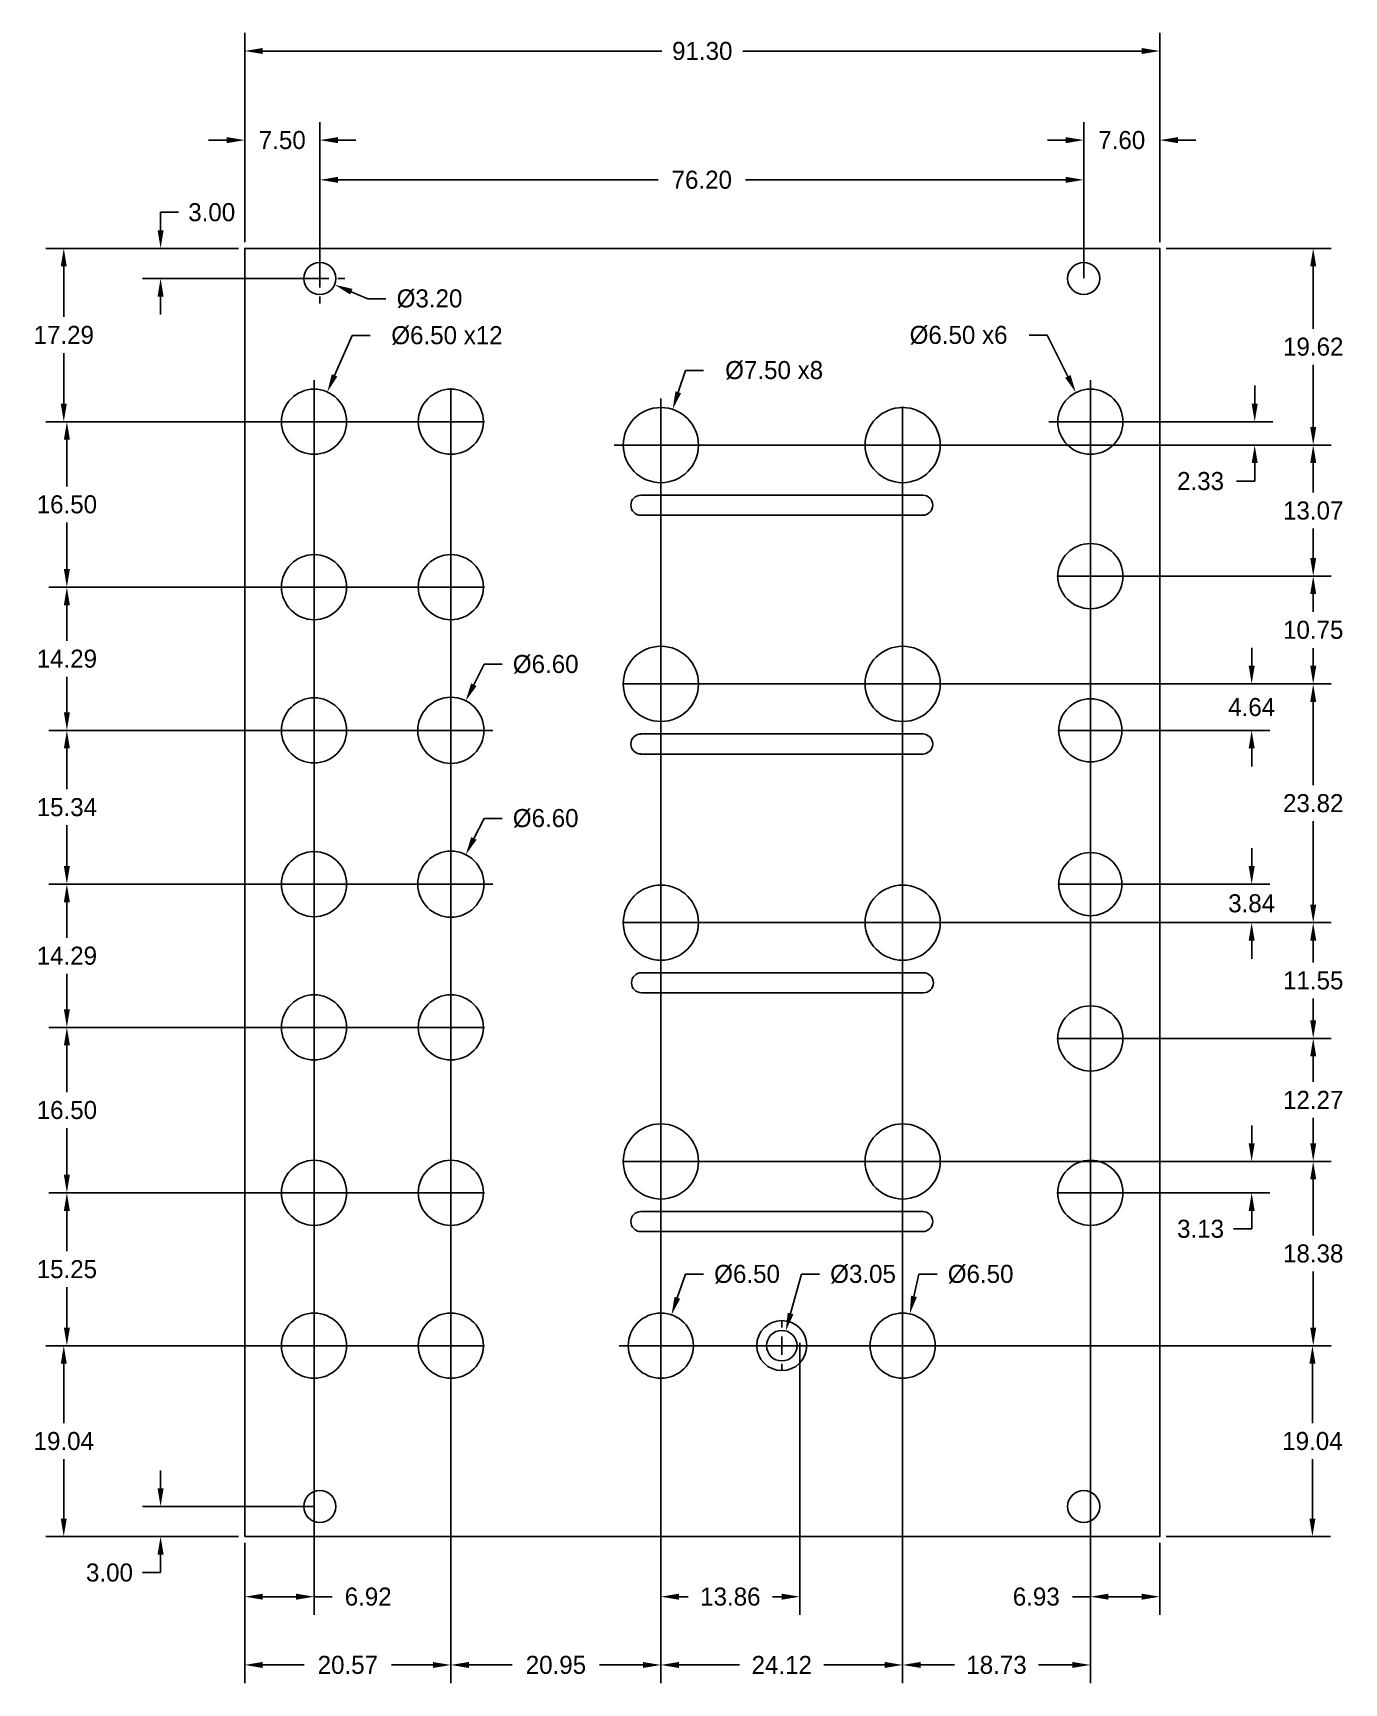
# Model space of a CAD drawing. Header units: millimetres. Extents: x -21 to 110, y -15 to 150.
import ezdxf

# ---------------------------------------------------------------- set-up
doc = ezdxf.new("R2010")
doc.units = ezdxf.units.MM
doc.header["$LTSCALE"] = 10
doc.header["$MEASUREMENT"] = 0
for name, color, linetype in [('Dimensions', 1, 'Continuous'), ('Panel', 7, 'Continuous'), ('Sunken', 2, 'Continuous')]:
    doc.layers.add(name, color=color, linetype=linetype)
doc.dimstyles.get("Standard").update_dxf_attribs({"dimscale": 10, "dimtxt": 0.18, "dimasz": 0.18, "dimexe": 0.18, "dimexo": 0.0625, "dimgap": 0.09, "dimtad": 0, "dimtih": 1, "dimtoh": 1, "dimzin": 0, "dimdsep": 46, "dimtxsty": 'Standard', "dimcen": -0.09, "dimadec": 0, "dimazin": 0, "dimtfac": 1, "dimtdec": 4, "dimtofl": 0, "dimtmove": 0, "dimatfit": 3, "dimfxl": 1, "dimtolj": 1, "dimtzin": 0, "dimarcsym": 0})

# ---------------------------------------------------------------- blocks, each defined once
blk = doc.blocks.new('*D144')
at = {"layer": 'Defpoints', "color": 0}
for p in [(7.5, 139.3), (0, 128.5), (7.5, 125.5)]:
    blk.add_point(p, dxfattribs=at)
at = {"layer": 'Dimensions', "color": 0, "lineweight": -2}
for p, q in [((0, 129.12), (0, 141.1)), ((7.5, 126.12), (7.5, 141.1)), ((-1.8, 139.3), (-3.6, 139.3)), ((9.3, 139.3), (11.1, 139.3))]:
    blk.add_line(p, q, dxfattribs=at)
at = {"layer": 'Dimensions', "color": 0}
for points in [[(-1.8, 139), (-1.8, 139.6), (0, 139.3)], [(9.3, 139.6), (9.3, 139), (7.5, 139.3)]]:
    blk.add_solid(points, dxfattribs=at)
at = {"layer": 'Dimensions', "color": 0, "insert": (3.75, 139.3), "char_height": 1.8, "attachment_point": 5}
blk.add_mtext('\\A1;7.50', dxfattribs=at)
blk = doc.blocks.new('*D145')
at = {"layer": 'Defpoints', "color": 0}
for p in [(83.7, 135.34), (7.5, 126.12), (83.7, 125.5)]:
    blk.add_point(p, dxfattribs=at)
at = {"layer": 'Dimensions', "color": 0, "lineweight": -2}
for p, q in [((7.5, 126.75), (7.5, 137.14)), ((83.7, 126.12), (83.7, 137.14)), ((9.3, 135.34), (41.25, 135.34)), ((81.9, 135.34), (49.95, 135.34))]:
    blk.add_line(p, q, dxfattribs=at)
at = {"layer": 'Dimensions', "color": 0}
for points in [[(9.3, 135.64), (9.3, 135.04), (7.5, 135.34)], [(81.9, 135.04), (81.9, 135.64), (83.7, 135.34)]]:
    blk.add_solid(points, dxfattribs=at)
at = {"layer": 'Dimensions', "color": 0, "insert": (45.6, 135.34), "char_height": 1.8, "attachment_point": 5}
blk.add_mtext('\\A1;76.20', dxfattribs=at)
blk = doc.blocks.new('*D148')
at = {"layer": 'Defpoints', "color": 0}
for p in [(-8.39, 128.5), (0, 128.5), (7.5, 125.5)]:
    blk.add_point(p, dxfattribs=at)
at = {"layer": 'Dimensions', "color": 0, "lineweight": -2}
for p, q in [((-8.39, 132.1), (-6.59, 132.1)), ((-8.39, 130.3), (-8.39, 132.1)), ((-0.62, 128.5), (-10.19, 128.5)), ((6.88, 125.5), (-10.19, 125.5)), ((-8.39, 123.7), (-8.39, 121.9))]:
    blk.add_line(p, q, dxfattribs=at)
at = {"layer": 'Dimensions', "color": 0}
for points in [[(-8.69, 130.3), (-8.09, 130.3), (-8.39, 128.5)], [(-8.09, 123.7), (-8.69, 123.7), (-8.39, 125.5)]]:
    blk.add_solid(points, dxfattribs=at)
at = {"layer": 'Dimensions', "color": 0, "insert": (-3.29, 132.1), "char_height": 1.8, "attachment_point": 5}
blk.add_mtext('\\A1;3.00', dxfattribs=at)
blk = doc.blocks.new('*D149')
at = {"layer": 'Defpoints', "color": 0}
for p in [(-18.05, 128.5), (0, 128.5), (20.57, 111.21)]:
    blk.add_point(p, dxfattribs=at)
at = {"layer": 'Dimensions', "color": 0, "lineweight": -2}
for p, q in [((-0.62, 128.5), (-19.85, 128.5)), ((-18.05, 126.7), (-18.05, 121.66)), ((-18.05, 113.01), (-18.05, 118.06)), ((19.95, 111.21), (-19.85, 111.21))]:
    blk.add_line(p, q, dxfattribs=at)
at = {"layer": 'Dimensions', "color": 0}
for points in [[(-17.75, 126.7), (-18.35, 126.7), (-18.05, 128.5)], [(-18.35, 113.01), (-17.75, 113.01), (-18.05, 111.21)]]:
    blk.add_solid(points, dxfattribs=at)
at = {"layer": 'Dimensions', "color": 0, "insert": (-18.05, 119.86), "char_height": 1.8, "attachment_point": 5}
blk.add_mtext('\\A1;17.29', dxfattribs=at)
blk = doc.blocks.new('*D150')
at = {"layer": 'Defpoints', "color": 0}
for p in [(20.57, 111.21), (-17.74, 94.71), (20.57, 94.71)]:
    blk.add_point(p, dxfattribs=at)
at = {"layer": 'Dimensions', "color": 0, "lineweight": -2}
for p, q in [((19.945, 111.21), (-19.54, 111.21)), ((-17.74, 109.41), (-17.74, 104.76)), ((-17.74, 96.51), (-17.74, 101.16)), ((19.945, 94.71), (-19.54, 94.71))]:
    blk.add_line(p, q, dxfattribs=at)
at = {"layer": 'Dimensions', "color": 0}
for points in [[(-17.44, 109.41), (-18.04, 109.41), (-17.74, 111.21)], [(-18.04, 96.51), (-17.44, 96.51), (-17.74, 94.71)]]:
    blk.add_solid(points, dxfattribs=at)
at = {"layer": 'Dimensions', "color": 0, "insert": (-17.74, 102.96), "char_height": 1.8, "attachment_point": 5}
blk.add_mtext('\\A1;16.50', dxfattribs=at)
blk = doc.blocks.new('*D151')
at = {"layer": 'Defpoints', "color": 0}
for p in [(20.57, 94.71), (-17.74, 80.42), (20.57, 80.42)]:
    blk.add_point(p, dxfattribs=at)
at = {"layer": 'Dimensions', "color": 0, "lineweight": -2}
for p, q in [((19.945, 94.71), (-19.54, 94.71)), ((-17.74, 92.91), (-17.74, 89.365)), ((-17.74, 82.22), (-17.74, 85.765)), ((19.945, 80.42), (-19.54, 80.42))]:
    blk.add_line(p, q, dxfattribs=at)
at = {"layer": 'Dimensions', "color": 0}
for points in [[(-17.44, 92.91), (-18.04, 92.91), (-17.74, 94.71)], [(-18.04, 82.22), (-17.44, 82.22), (-17.74, 80.42)]]:
    blk.add_solid(points, dxfattribs=at)
at = {"layer": 'Dimensions', "color": 0, "insert": (-17.74, 87.565), "char_height": 1.8, "attachment_point": 5}
blk.add_mtext('\\A1;14.29', dxfattribs=at)
blk = doc.blocks.new('*D152')
at = {"layer": 'Defpoints', "color": 0}
for p in [(20.57, 80.42), (-17.74, 65.08), (20.57, 65.08)]:
    blk.add_point(p, dxfattribs=at)
at = {"layer": 'Dimensions', "color": 0, "lineweight": -2}
for p, q in [((19.945, 80.42), (-19.54, 80.42)), ((-17.74, 78.62), (-17.74, 74.55)), ((-17.74, 66.88), (-17.74, 70.95)), ((19.945, 65.08), (-19.54, 65.08))]:
    blk.add_line(p, q, dxfattribs=at)
at = {"layer": 'Dimensions', "color": 0}
for points in [[(-17.44, 78.62), (-18.04, 78.62), (-17.74, 80.42)], [(-18.04, 66.88), (-17.44, 66.88), (-17.74, 65.08)]]:
    blk.add_solid(points, dxfattribs=at)
at = {"layer": 'Dimensions', "color": 0, "insert": (-17.74, 72.75), "char_height": 1.8, "attachment_point": 5}
blk.add_mtext('\\A1;15.34', dxfattribs=at)
blk = doc.blocks.new('*D153')
at = {"layer": 'Defpoints', "color": 0}
for p in [(20.57, 65.08), (-17.74, 50.79), (20.57, 50.79)]:
    blk.add_point(p, dxfattribs=at)
at = {"layer": 'Dimensions', "color": 0, "lineweight": -2}
for p, q in [((19.945, 65.08), (-19.54, 65.08)), ((-17.74, 63.28), (-17.74, 59.735)), ((-17.74, 52.59), (-17.74, 56.135)), ((19.945, 50.79), (-19.54, 50.79))]:
    blk.add_line(p, q, dxfattribs=at)
at = {"layer": 'Dimensions', "color": 0}
for points in [[(-17.44, 63.28), (-18.04, 63.28), (-17.74, 65.08)], [(-18.04, 52.59), (-17.44, 52.59), (-17.74, 50.79)]]:
    blk.add_solid(points, dxfattribs=at)
at = {"layer": 'Dimensions', "color": 0, "insert": (-17.74, 57.935), "char_height": 1.8, "attachment_point": 5}
blk.add_mtext('\\A1;14.29', dxfattribs=at)
blk = doc.blocks.new('*D154')
at = {"layer": 'Defpoints', "color": 0}
for p in [(20.57, 50.79), (-17.74, 34.29), (20.57, 34.29)]:
    blk.add_point(p, dxfattribs=at)
at = {"layer": 'Dimensions', "color": 0, "lineweight": -2}
for p, q in [((19.945, 50.79), (-19.54, 50.79)), ((-17.74, 48.99), (-17.74, 44.34)), ((-17.74, 36.09), (-17.74, 40.74)), ((19.945, 34.29), (-19.54, 34.29))]:
    blk.add_line(p, q, dxfattribs=at)
at = {"layer": 'Dimensions', "color": 0}
for points in [[(-17.44, 48.99), (-18.04, 48.99), (-17.74, 50.79)], [(-18.04, 36.09), (-17.44, 36.09), (-17.74, 34.29)]]:
    blk.add_solid(points, dxfattribs=at)
at = {"layer": 'Dimensions', "color": 0, "insert": (-17.74, 42.54), "char_height": 1.8, "attachment_point": 5}
blk.add_mtext('\\A1;16.50', dxfattribs=at)
blk = doc.blocks.new('*D155')
at = {"layer": 'Defpoints', "color": 0}
for p in [(-17.74, 34.29), (20.57, 34.29), (20.57, 19.04)]:
    blk.add_point(p, dxfattribs=at)
at = {"layer": 'Dimensions', "color": 0, "lineweight": -2}
for p, q in [((19.945, 34.29), (-19.54, 34.29)), ((-17.74, 32.49), (-17.74, 28.465)), ((-17.74, 20.84), (-17.74, 24.865)), ((19.945, 19.04), (-19.54, 19.04))]:
    blk.add_line(p, q, dxfattribs=at)
at = {"layer": 'Dimensions', "color": 0}
for points in [[(-17.44, 32.49), (-18.04, 32.49), (-17.74, 34.29)], [(-18.04, 20.84), (-17.44, 20.84), (-17.74, 19.04)]]:
    blk.add_solid(points, dxfattribs=at)
at = {"layer": 'Dimensions', "color": 0, "insert": (-17.74, 26.665), "char_height": 1.8, "attachment_point": 5}
blk.add_mtext('\\A1;15.25', dxfattribs=at)
blk = doc.blocks.new('*D156')
at = {"layer": 'Defpoints', "color": 0}
for p in [(20.57, 19.04), (-18.05, 0), (0, 0)]:
    blk.add_point(p, dxfattribs=at)
at = {"layer": 'Dimensions', "color": 0, "lineweight": -2}
for p, q in [((19.95, 19.04), (-19.85, 19.04)), ((-18.05, 17.24), (-18.05, 11.32)), ((-18.05, 1.8), (-18.05, 7.72)), ((-0.62, 0), (-19.85, 0))]:
    blk.add_line(p, q, dxfattribs=at)
at = {"layer": 'Dimensions', "color": 0}
for points in [[(-17.75, 17.24), (-18.35, 17.24), (-18.05, 19.04)], [(-18.35, 1.8), (-17.75, 1.8), (-18.05, 0)]]:
    blk.add_solid(points, dxfattribs=at)
at = {"layer": 'Dimensions', "color": 0, "insert": (-18.05, 9.52), "char_height": 1.8, "attachment_point": 5}
blk.add_mtext('\\A1;19.04', dxfattribs=at)
blk = doc.blocks.new('*D157')
at = {"layer": 'Defpoints', "color": 0}
for p in [(7.5, 3), (-8.39, 0), (0, 0)]:
    blk.add_point(p, dxfattribs=at)
at = {"layer": 'Dimensions', "color": 0, "lineweight": -2}
for p, q in [((-8.39, 4.8), (-8.39, 6.6)), ((6.88, 3), (-10.19, 3)), ((-0.62, 0), (-10.19, 0)), ((-8.39, -1.8), (-8.39, -3.6)), ((-8.39, -3.6), (-10.19, -3.6))]:
    blk.add_line(p, q, dxfattribs=at)
at = {"layer": 'Dimensions', "color": 0}
for points in [[(-8.69, 4.8), (-8.09, 4.8), (-8.39, 3)], [(-8.09, -1.8), (-8.69, -1.8), (-8.39, 0)]]:
    blk.add_solid(points, dxfattribs=at)
at = {"layer": 'Dimensions', "color": 0, "insert": (-13.49, -3.6), "char_height": 1.8, "attachment_point": 5}
blk.add_mtext('\\A1;3.00', dxfattribs=at)
blk = doc.blocks.new('*D158')
at = {"layer": 'Defpoints', "color": 0}
for p in [(6.92, 111.21), (0, 0), (6.92, -6)]:
    blk.add_point(p, dxfattribs=at)
at = {"layer": 'Dimensions', "color": 0, "lineweight": -2}
for p, q in [((6.92, 110.58), (6.92, -7.8)), ((0, -0.62), (0, -7.8)), ((1.8, -6), (5.12, -6)), ((6.92, -6), (8.72, -6))]:
    blk.add_line(p, q, dxfattribs=at)
at = {"layer": 'Dimensions', "color": 0}
for points in [[(1.8, -5.7), (1.8, -6.3), (0, -6)], [(5.12, -6.3), (5.12, -5.7), (6.92, -6)]]:
    blk.add_solid(points, dxfattribs=at)
at = {"layer": 'Dimensions', "color": 0, "insert": (12.32, -6), "char_height": 1.8, "attachment_point": 5}
blk.add_mtext('\\A1;6.92', dxfattribs=at)
blk = doc.blocks.new('*D159')
at = {"layer": 'Defpoints', "color": 0}
for p in [(20.57, 111.21), (0, 0), (20.57, -12.81)]:
    blk.add_point(p, dxfattribs=at)
at = {"layer": 'Dimensions', "color": 0, "lineweight": -2}
for p, q in [((20.57, 110.58), (20.57, -14.61)), ((0, -0.62), (0, -14.61)), ((1.8, -12.81), (5.93, -12.81)), ((18.77, -12.81), (14.63, -12.81))]:
    blk.add_line(p, q, dxfattribs=at)
at = {"layer": 'Dimensions', "color": 0}
for points in [[(1.8, -12.51), (1.8, -13.11), (0, -12.81)], [(18.77, -13.11), (18.77, -12.51), (20.57, -12.81)]]:
    blk.add_solid(points, dxfattribs=at)
at = {"layer": 'Dimensions', "color": 0, "insert": (10.29, -12.81), "char_height": 1.8, "attachment_point": 5}
blk.add_mtext('\\A1;20.57', dxfattribs=at)
blk = doc.blocks.new('*D160')
at = {"layer": 'Defpoints', "color": 0}
for p in [(20.57, 111.21), (41.52, 108.88), (41.52, -12.81)]:
    blk.add_point(p, dxfattribs=at)
at = {"layer": 'Dimensions', "color": 0, "lineweight": -2}
for p, q in [((20.57, 110.58), (20.57, -14.61)), ((41.52, 108.25), (41.52, -14.61)), ((22.37, -12.81), (26.7, -12.81)), ((39.72, -12.81), (35.4, -12.81))]:
    blk.add_line(p, q, dxfattribs=at)
at = {"layer": 'Dimensions', "color": 0}
for points in [[(22.37, -12.51), (22.37, -13.11), (20.57, -12.81)], [(39.72, -13.11), (39.72, -12.51), (41.52, -12.81)]]:
    blk.add_solid(points, dxfattribs=at)
at = {"layer": 'Dimensions', "color": 0, "insert": (31.05, -12.81), "char_height": 1.8, "attachment_point": 5}
blk.add_mtext('\\A1;20.95', dxfattribs=at)
blk = doc.blocks.new('*D161')
at = {"layer": 'Defpoints', "color": 0}
for p in [(41.52, 108.88), (65.64, 108.88), (65.64, -12.81)]:
    blk.add_point(p, dxfattribs=at)
at = {"layer": 'Dimensions', "color": 0, "lineweight": -2}
for p, q in [((41.52, 108.25), (41.52, -14.61)), ((65.64, 108.25), (65.64, -14.61)), ((43.32, -12.81), (49.38, -12.81)), ((63.84, -12.81), (57.78, -12.81))]:
    blk.add_line(p, q, dxfattribs=at)
at = {"layer": 'Dimensions', "color": 0}
for points in [[(43.32, -12.51), (43.32, -13.11), (41.52, -12.81)], [(63.84, -13.11), (63.84, -12.51), (65.64, -12.81)]]:
    blk.add_solid(points, dxfattribs=at)
at = {"layer": 'Dimensions', "color": 0, "insert": (53.58, -12.81), "char_height": 1.8, "attachment_point": 5}
blk.add_mtext('\\A1;24.12', dxfattribs=at)
blk = doc.blocks.new('*D169')
at = {"layer": 'Defpoints', "color": 0}
for p in [(6.03, 126.12), (8.97, 124.88)]:
    blk.add_point(p, dxfattribs=at)
at = {"layer": 'Dimensions', "color": 0}
for p, q in [((7.5, 127.3), (7.5, 128)), ((5.7, 125.5), (5, 125.5)), ((6.6, 125.5), (8.4, 125.5)), ((7.5, 124.6), (7.5, 126.4)), ((9.3, 125.5), (10, 125.5)), ((7.5, 123.7), (7.5, 123))]:
    blk.add_line(p, q, dxfattribs=at)
at = {"layer": 'Dimensions', "color": 0, "lineweight": -2}
for p, q in [((12.29, 123.48), (10.63, 124.18)), ((14.09, 123.48), (12.29, 123.48))]:
    blk.add_line(p, q, dxfattribs=at)
at = {"layer": 'Dimensions', "color": 0}
blk.add_solid([(10.75, 124.46), (10.52, 123.9), (8.97, 124.88)], dxfattribs=at)
at = {"layer": 'Dimensions', "color": 0, "insert": (18.44, 123.48), "char_height": 1.8, "attachment_point": 5}
blk.add_mtext('\\A1;%%c3.20', dxfattribs=at)
blk = doc.blocks.new('*D170')
at = {"layer": 'Defpoints', "color": 0}
for p in [(42.69, 112.44), (40.35, 105.32)]:
    blk.add_point(p, dxfattribs=at)
at = {"layer": 'Dimensions', "color": 0, "lineweight": -2}
for p, q in [((43.97, 116.33), (43.26, 114.15)), ((45.77, 116.33), (43.97, 116.33))]:
    blk.add_line(p, q, dxfattribs=at)
at = {"layer": 'Dimensions', "color": 0}
for p, q in [((41.52, 110.68), (41.52, 113.53)), ((39.72, 108.88), (36.87, 108.88)), ((40.62, 108.88), (42.42, 108.88)), ((41.52, 107.98), (41.52, 109.78)), ((43.32, 108.88), (46.17, 108.88)), ((41.52, 107.08), (41.52, 104.23))]:
    blk.add_line(p, q, dxfattribs=at)
blk.add_solid([(42.97, 114.25), (43.54, 114.06), (42.69, 112.44)], dxfattribs=at)
at = {"layer": 'Dimensions', "color": 0, "insert": (52.82, 116.33), "char_height": 1.8, "attachment_point": 5}
blk.add_mtext('\\A1;%%c7.50 x8', dxfattribs=at)
blk = doc.blocks.new('*D171')
at = {"layer": 'Defpoints', "color": 0}
for p in [(42.58, 22.11), (40.46, 15.97)]:
    blk.add_point(p, dxfattribs=at)
at = {"layer": 'Dimensions', "color": 0, "lineweight": -2}
for p, q in [((43.97, 26.17), (43.16, 23.81)), ((45.77, 26.17), (43.97, 26.17))]:
    blk.add_line(p, q, dxfattribs=at)
at = {"layer": 'Dimensions', "color": 0}
for p, q in [((41.52, 20.84), (41.52, 23.19)), ((41.52, 18.14), (41.52, 19.94)), ((39.72, 19.04), (37.37, 19.04)), ((40.62, 19.04), (42.42, 19.04)), ((43.32, 19.04), (45.67, 19.04)), ((41.52, 17.24), (41.52, 14.89))]:
    blk.add_line(p, q, dxfattribs=at)
blk.add_solid([(42.88, 23.91), (43.45, 23.72), (42.58, 22.11)], dxfattribs=at)
at = {"layer": 'Dimensions', "color": 0, "insert": (50.12, 26.17), "char_height": 1.8, "attachment_point": 5}
blk.add_mtext('\\A1;%%c6.50', dxfattribs=at)
blk = doc.blocks.new('*D172')
at = {"layer": 'Defpoints', "color": 0}
for p in [(53.98, 20.51), (53.18, 17.57)]:
    blk.add_point(p, dxfattribs=at)
at = {"layer": 'Dimensions', "color": 0, "lineweight": -2}
for p, q in [((55.54, 26.17), (54.46, 22.25)), ((57.34, 26.17), (55.54, 26.17))]:
    blk.add_line(p, q, dxfattribs=at)
at = {"layer": 'Dimensions', "color": 0}
for p, q in [((53.58, 20.84), (53.58, 21.46)), ((53.58, 18.14), (53.58, 19.94)), ((51.78, 19.04), (51.16, 19.04)), ((52.68, 19.04), (54.48, 19.04)), ((55.38, 19.04), (56.01, 19.04)), ((53.58, 17.24), (53.58, 16.61))]:
    blk.add_line(p, q, dxfattribs=at)
blk.add_solid([(54.17, 22.33), (54.75, 22.17), (53.98, 20.51)], dxfattribs=at)
at = {"layer": 'Dimensions', "color": 0, "insert": (61.69, 26.17), "char_height": 1.8, "attachment_point": 5}
blk.add_mtext('\\A1;%%c3.05', dxfattribs=at)
blk = doc.blocks.new('*D173')
at = {"layer": 'Defpoints', "color": 0}
for p in [(66.36, 22.21), (64.92, 15.87)]:
    blk.add_point(p, dxfattribs=at)
at = {"layer": 'Dimensions', "color": 0, "lineweight": -2}
for p, q in [((67.27, 26.17), (66.76, 23.96)), ((69.07, 26.17), (67.27, 26.17))]:
    blk.add_line(p, q, dxfattribs=at)
at = {"layer": 'Dimensions', "color": 0}
for p, q in [((65.64, 20.84), (65.64, 23.19)), ((65.64, 18.14), (65.64, 19.94)), ((63.84, 19.04), (61.49, 19.04)), ((64.74, 19.04), (66.54, 19.04)), ((67.44, 19.04), (69.79, 19.04)), ((65.64, 17.24), (65.64, 14.89))]:
    blk.add_line(p, q, dxfattribs=at)
blk.add_solid([(66.47, 24.03), (67.06, 23.9), (66.36, 22.21)], dxfattribs=at)
at = {"layer": 'Dimensions', "color": 0, "insert": (73.42, 26.17), "char_height": 1.8, "attachment_point": 5}
blk.add_mtext('\\A1;%%c6.50', dxfattribs=at)
blk = doc.blocks.new('*D174')
at = {"layer": 'Defpoints', "color": 0}
for p in [(22.06, 68.03), (19.08, 62.13)]:
    blk.add_point(p, dxfattribs=at)
at = {"layer": 'Dimensions', "color": 0, "lineweight": -2}
for p, q in [((23.88, 71.64), (22.87, 69.63)), ((25.68, 71.64), (23.88, 71.64))]:
    blk.add_line(p, q, dxfattribs=at)
at = {"layer": 'Dimensions', "color": 0}
for p, q in [((20.57, 66.88), (20.57, 69.28)), ((20.57, 64.18), (20.57, 65.98)), ((18.77, 65.08), (16.37, 65.08)), ((19.67, 65.08), (21.47, 65.08)), ((22.37, 65.08), (24.77, 65.08)), ((20.57, 63.28), (20.57, 60.88))]:
    blk.add_line(p, q, dxfattribs=at)
blk.add_solid([(22.6, 69.77), (23.13, 69.5), (22.06, 68.03)], dxfattribs=at)
at = {"layer": 'Dimensions', "color": 0, "insert": (30.03, 71.64), "char_height": 1.8, "attachment_point": 5}
blk.add_mtext('\\A1;%%c6.60', dxfattribs=at)
blk = doc.blocks.new('*D176')
at = {"layer": 'Defpoints', "color": 0}
for p in [(22.05, 83.37), (19.09, 77.47)]:
    blk.add_point(p, dxfattribs=at)
at = {"layer": 'Dimensions', "color": 0, "lineweight": -2}
for p, q in [((23.88, 87.01), (22.86, 84.98)), ((25.68, 87.01), (23.88, 87.01))]:
    blk.add_line(p, q, dxfattribs=at)
at = {"layer": 'Dimensions', "color": 0}
for p, q in [((20.57, 82.22), (20.57, 84.62)), ((20.57, 79.52), (20.57, 81.32)), ((18.77, 80.42), (16.37, 80.42)), ((19.67, 80.42), (21.47, 80.42)), ((22.37, 80.42), (24.77, 80.42)), ((20.57, 78.62), (20.57, 76.22))]:
    blk.add_line(p, q, dxfattribs=at)
blk.add_solid([(22.59, 85.11), (23.13, 84.84), (22.05, 83.37)], dxfattribs=at)
at = {"layer": 'Dimensions', "color": 0, "insert": (30.03, 87.01), "char_height": 1.8, "attachment_point": 5}
blk.add_mtext('\\A1;%%c6.60', dxfattribs=at)
blk = doc.blocks.new('*D177')
at = {"layer": 'Defpoints', "color": 0}
for p in [(8.24, 114.18), (5.6, 108.24)]:
    blk.add_point(p, dxfattribs=at)
at = {"layer": 'Dimensions', "color": 0, "lineweight": -2}
for p, q in [((10.73, 119.81), (8.96, 115.83)), ((12.53, 119.81), (10.73, 119.81))]:
    blk.add_line(p, q, dxfattribs=at)
at = {"layer": 'Dimensions', "color": 0}
for p, q in [((6.92, 113.01), (6.92, 115.36)), ((6.92, 110.31), (6.92, 112.11)), ((5.12, 111.21), (2.77, 111.21)), ((6.02, 111.21), (7.82, 111.21)), ((8.72, 111.21), (11.07, 111.21)), ((6.92, 109.41), (6.92, 107.06))]:
    blk.add_line(p, q, dxfattribs=at)
blk.add_solid([(8.69, 115.95), (9.24, 115.71), (8.24, 114.18)], dxfattribs=at)
at = {"layer": 'Dimensions', "color": 0, "insert": (20.18, 119.81), "char_height": 1.8, "attachment_point": 5}
blk.add_mtext('\\A1;%%c6.50 x12', dxfattribs=at)
blk = doc.blocks.new('*D178')
at = {"layer": 'Defpoints', "color": 0}
for p in [(55.38, 19.94), (41.52, 19.04), (55.38, -6)]:
    blk.add_point(p, dxfattribs=at)
at = {"layer": 'Dimensions', "color": 0, "lineweight": -2}
for p, q in [((41.52, 18.41), (41.52, -7.8)), ((55.38, 19.32), (55.38, -7.8)), ((43.32, -6), (44.25, -6)), ((53.58, -6), (52.65, -6))]:
    blk.add_line(p, q, dxfattribs=at)
at = {"layer": 'Dimensions', "color": 0}
for points in [[(43.32, -5.7), (43.32, -6.3), (41.52, -6)], [(53.58, -6.3), (53.58, -5.7), (55.38, -6)]]:
    blk.add_solid(points, dxfattribs=at)
at = {"layer": 'Dimensions', "color": 0, "insert": (48.45, -6), "char_height": 1.8, "attachment_point": 5}
blk.add_mtext('\\A1;13.86', dxfattribs=at)
blk = doc.blocks.new('*D181')
at = {"layer": 'Defpoints', "color": 0}
for p in [(84.37, 0), (91.3, 0), (84.37, -6)]:
    blk.add_point(p, dxfattribs=at)
at = {"layer": 'Dimensions', "color": 0, "lineweight": -2}
for p, q in [((84.37, -0.62), (84.37, -7.8)), ((91.3, -0.62), (91.3, -7.8)), ((84.37, -6), (82.57, -6)), ((89.5, -6), (86.17, -6))]:
    blk.add_line(p, q, dxfattribs=at)
at = {"layer": 'Dimensions', "color": 0}
for points in [[(86.17, -5.7), (86.17, -6.3), (84.37, -6)], [(89.5, -6.3), (89.5, -5.7), (91.3, -6)]]:
    blk.add_solid(points, dxfattribs=at)
at = {"layer": 'Dimensions', "color": 0, "insert": (78.97, -6), "char_height": 1.8, "attachment_point": 5}
blk.add_mtext('\\A1;6.93', dxfattribs=at)
blk = doc.blocks.new('*D183')
at = {"layer": 'Defpoints', "color": 0}
for p in [(91.3, 139.3), (91.3, 128.5), (83.7, 124.9)]:
    blk.add_point(p, dxfattribs=at)
at = {"layer": 'Dimensions', "color": 0, "lineweight": -2}
for p, q in [((83.7, 125.53), (83.7, 141.1)), ((91.3, 129.12), (91.3, 141.1)), ((81.9, 139.3), (80.1, 139.3)), ((93.1, 139.3), (94.9, 139.3))]:
    blk.add_line(p, q, dxfattribs=at)
at = {"layer": 'Dimensions', "color": 0}
for points in [[(81.9, 139), (81.9, 139.6), (83.7, 139.3)], [(93.1, 139.6), (93.1, 139), (91.3, 139.3)]]:
    blk.add_solid(points, dxfattribs=at)
at = {"layer": 'Dimensions', "color": 0, "insert": (87.5, 139.3), "char_height": 1.8, "attachment_point": 5}
blk.add_mtext('\\A1;7.60', dxfattribs=at)
blk = doc.blocks.new('*D185')
at = {"layer": 'Defpoints', "color": 0}
for p in [(0, 148.19), (0, 128.5), (91.3, 128.5)]:
    blk.add_point(p, dxfattribs=at)
at = {"layer": 'Dimensions', "color": 0, "lineweight": -2}
for p, q in [((0, 129.12), (0, 149.99)), ((91.3, 129.12), (91.3, 149.99)), ((1.8, 148.19), (41.6, 148.19)), ((89.5, 148.19), (49.7, 148.19))]:
    blk.add_line(p, q, dxfattribs=at)
at = {"layer": 'Dimensions', "color": 0}
for points in [[(1.8, 148.49), (1.8, 147.89), (0, 148.19)], [(89.5, 147.89), (89.5, 148.49), (91.3, 148.19)]]:
    blk.add_solid(points, dxfattribs=at)
at = {"layer": 'Dimensions', "color": 0, "insert": (45.65, 148.19), "char_height": 1.8, "attachment_point": 5}
blk.add_mtext('\\A1;91.30', dxfattribs=at)
blk = doc.blocks.new('*D186')
at = {"layer": 'Defpoints', "color": 0}
for p in [(84.37, 111.21), (65.64, 108.88), (84.37, -12.81)]:
    blk.add_point(p, dxfattribs=at)
at = {"layer": 'Dimensions', "color": 0, "lineweight": -2}
for p, q in [((84.37, 110.58), (84.37, -14.61)), ((65.64, 108.25), (65.64, -14.61)), ((67.44, -12.81), (70.8, -12.81)), ((82.57, -12.81), (79.2, -12.81))]:
    blk.add_line(p, q, dxfattribs=at)
at = {"layer": 'Dimensions', "color": 0}
for points in [[(67.44, -12.51), (67.44, -13.11), (65.64, -12.81)], [(82.57, -13.11), (82.57, -12.51), (84.37, -12.81)]]:
    blk.add_solid(points, dxfattribs=at)
at = {"layer": 'Dimensions', "color": 0, "insert": (75, -12.81), "char_height": 1.8, "attachment_point": 5}
blk.add_mtext('\\A1;18.73', dxfattribs=at)
blk = doc.blocks.new('*D187')
at = {"layer": 'Defpoints', "color": 0}
for p in [(91.3, 128.5), (41.52, 108.88), (106.6, 108.88)]:
    blk.add_point(p, dxfattribs=at)
at = {"layer": 'Dimensions', "color": 0, "lineweight": -2}
for p, q in [((91.93, 128.5), (108.4, 128.5)), ((106.6, 126.7), (106.6, 120.49)), ((106.6, 110.68), (106.6, 116.89)), ((42.15, 108.88), (108.4, 108.88))]:
    blk.add_line(p, q, dxfattribs=at)
at = {"layer": 'Dimensions', "color": 0}
for points in [[(106.9, 126.7), (106.3, 126.7), (106.6, 128.5)], [(106.3, 110.68), (106.9, 110.68), (106.6, 108.88)]]:
    blk.add_solid(points, dxfattribs=at)
at = {"layer": 'Dimensions', "color": 0, "insert": (106.6, 118.69), "char_height": 1.8, "attachment_point": 5}
blk.add_mtext('\\A1;19.62', dxfattribs=at)
blk = doc.blocks.new('*D188')
at = {"layer": 'Defpoints', "color": 0}
for p in [(84.37, 111.21), (65.64, 108.88), (100.76, 108.88)]:
    blk.add_point(p, dxfattribs=at)
at = {"layer": 'Dimensions', "color": 0, "lineweight": -2}
for p, q in [((100.76, 113.01), (100.76, 114.81)), ((84.99, 111.21), (102.56, 111.21)), ((66.27, 108.88), (102.56, 108.88)), ((100.76, 107.08), (100.76, 105.28)), ((100.76, 105.28), (98.96, 105.28))]:
    blk.add_line(p, q, dxfattribs=at)
at = {"layer": 'Dimensions', "color": 0}
for points in [[(100.46, 113.01), (101.06, 113.01), (100.76, 111.21)], [(101.06, 107.08), (100.46, 107.08), (100.76, 108.88)]]:
    blk.add_solid(points, dxfattribs=at)
at = {"layer": 'Dimensions', "color": 0, "insert": (95.36, 105.28), "char_height": 1.8, "attachment_point": 5}
blk.add_mtext('\\A1;2.33', dxfattribs=at)
blk = doc.blocks.new('*D189')
at = {"layer": 'Defpoints', "color": 0}
for p in [(41.52, 108.88), (106.6, 108.88), (84.37, 95.81)]:
    blk.add_point(p, dxfattribs=at)
at = {"layer": 'Dimensions', "color": 0, "lineweight": -2}
for p, q in [((42.15, 108.88), (108.4, 108.88)), ((106.6, 107.08), (106.6, 104.14)), ((106.6, 97.61), (106.6, 100.55)), ((84.99, 95.81), (108.4, 95.81))]:
    blk.add_line(p, q, dxfattribs=at)
at = {"layer": 'Dimensions', "color": 0}
for points in [[(106.9, 107.08), (106.3, 107.08), (106.6, 108.88)], [(106.3, 97.61), (106.9, 97.61), (106.6, 95.81)]]:
    blk.add_solid(points, dxfattribs=at)
at = {"layer": 'Dimensions', "color": 0, "insert": (106.6, 102.34), "char_height": 1.8, "attachment_point": 5}
blk.add_mtext('\\A1;13.07', dxfattribs=at)
blk = doc.blocks.new('*D190')
at = {"layer": 'Defpoints', "color": 0}
for p in [(84.37, 95.81), (41.52, 85.06), (106.6, 85.06)]:
    blk.add_point(p, dxfattribs=at)
at = {"layer": 'Dimensions', "color": 0, "lineweight": -2}
for p, q in [((84.99, 95.81), (108.4, 95.81)), ((106.6, 94.01), (106.6, 92.24)), ((106.6, 86.86), (106.6, 88.63)), ((42.15, 85.06), (108.4, 85.06))]:
    blk.add_line(p, q, dxfattribs=at)
at = {"layer": 'Dimensions', "color": 0}
for points in [[(106.9, 94.01), (106.3, 94.01), (106.6, 95.81)], [(106.3, 86.86), (106.9, 86.86), (106.6, 85.06)]]:
    blk.add_solid(points, dxfattribs=at)
at = {"layer": 'Dimensions', "color": 0, "insert": (106.6, 90.44), "char_height": 1.8, "attachment_point": 5}
blk.add_mtext('\\A1;10.75', dxfattribs=at)
blk = doc.blocks.new('*D191')
at = {"layer": 'Defpoints', "color": 0}
for p in [(41.52, 85.06), (106.6, 85.06), (41.17, 61.24)]:
    blk.add_point(p, dxfattribs=at)
at = {"layer": 'Dimensions', "color": 0, "lineweight": -2}
for p, q in [((42.15, 85.06), (108.4, 85.06)), ((106.6, 83.26), (106.6, 74.95)), ((106.6, 63.04), (106.6, 71.35)), ((41.79, 61.24), (108.4, 61.24))]:
    blk.add_line(p, q, dxfattribs=at)
at = {"layer": 'Dimensions', "color": 0}
for points in [[(106.9, 83.26), (106.3, 83.26), (106.6, 85.06)], [(106.3, 63.04), (106.9, 63.04), (106.6, 61.24)]]:
    blk.add_solid(points, dxfattribs=at)
at = {"layer": 'Dimensions', "color": 0, "insert": (106.6, 73.15), "char_height": 1.8, "attachment_point": 5}
blk.add_mtext('\\A1;23.82', dxfattribs=at)
blk = doc.blocks.new('*D196')
at = {"layer": 'Defpoints', "color": 0}
for p in [(84.37, 65.08), (65.64, 61.24), (100.46, 61.24)]:
    blk.add_point(p, dxfattribs=at)
at = {"layer": 'Dimensions', "color": 0, "lineweight": -2}
for p, q in [((100.46, 66.88), (100.46, 68.68)), ((84.99, 65.08), (102.26, 65.08)), ((66.27, 61.24), (102.26, 61.24)), ((100.46, 59.44), (100.46, 57.64))]:
    blk.add_line(p, q, dxfattribs=at)
at = {"layer": 'Dimensions', "color": 0}
for points in [[(100.16, 66.88), (100.76, 66.88), (100.46, 65.08)], [(100.76, 59.44), (100.16, 59.44), (100.46, 61.24)]]:
    blk.add_solid(points, dxfattribs=at)
at = {"layer": 'Dimensions', "color": 0, "insert": (100.46, 63.16), "char_height": 1.8, "attachment_point": 5}
blk.add_mtext('\\A1;3.84', dxfattribs=at)
blk = doc.blocks.new('*D197')
at = {"layer": 'Defpoints', "color": 0}
for p in [(65.64, 85.06), (100.46, 85.06), (84.37, 80.42)]:
    blk.add_point(p, dxfattribs=at)
at = {"layer": 'Dimensions', "color": 0, "lineweight": -2}
for p, q in [((100.46, 86.86), (100.46, 88.66)), ((66.27, 85.06), (102.26, 85.06)), ((84.99, 80.42), (102.26, 80.42)), ((100.46, 78.62), (100.46, 76.82))]:
    blk.add_line(p, q, dxfattribs=at)
at = {"layer": 'Dimensions', "color": 0}
for points in [[(100.16, 86.86), (100.76, 86.86), (100.46, 85.06)], [(100.76, 78.62), (100.16, 78.62), (100.46, 80.42)]]:
    blk.add_solid(points, dxfattribs=at)
at = {"layer": 'Dimensions', "color": 0, "insert": (100.46, 82.74), "char_height": 1.8, "attachment_point": 5}
blk.add_mtext('\\A1;4.64', dxfattribs=at)
blk = doc.blocks.new('*D198')
at = {"layer": 'Defpoints', "color": 0}
for p in [(41.52, 37.42), (41.52, 19.04), (106.6, 19.04)]:
    blk.add_point(p, dxfattribs=at)
at = {"layer": 'Dimensions', "color": 0, "lineweight": -2}
for p, q in [((42.15, 37.42), (108.4, 37.42)), ((106.6, 35.62), (106.6, 30.03)), ((106.6, 20.84), (106.6, 26.43)), ((42.15, 19.04), (108.4, 19.04))]:
    blk.add_line(p, q, dxfattribs=at)
at = {"layer": 'Dimensions', "color": 0}
for points in [[(106.9, 35.62), (106.3, 35.62), (106.6, 37.42)], [(106.3, 20.84), (106.9, 20.84), (106.6, 19.04)]]:
    blk.add_solid(points, dxfattribs=at)
at = {"layer": 'Dimensions', "color": 0, "insert": (106.6, 28.23), "char_height": 1.8, "attachment_point": 5}
blk.add_mtext('\\A1;18.38', dxfattribs=at)
blk = doc.blocks.new('*D199')
at = {"layer": 'Defpoints', "color": 0}
for p in [(41.52, 19.04), (106.52, 19.04), (91.3, 0)]:
    blk.add_point(p, dxfattribs=at)
at = {"layer": 'Dimensions', "color": 0, "lineweight": -2}
for p, q in [((42.15, 19.04), (108.32, 19.04)), ((106.52, 17.24), (106.52, 11.32)), ((106.52, 1.8), (106.52, 7.72)), ((91.93, 0), (108.32, 0))]:
    blk.add_line(p, q, dxfattribs=at)
at = {"layer": 'Dimensions', "color": 0}
for points in [[(106.82, 17.24), (106.22, 17.24), (106.52, 19.04)], [(106.22, 1.8), (106.82, 1.8), (106.52, 0)]]:
    blk.add_solid(points, dxfattribs=at)
at = {"layer": 'Dimensions', "color": 0, "insert": (106.52, 9.52), "char_height": 1.8, "attachment_point": 5}
blk.add_mtext('\\A1;19.04', dxfattribs=at)
blk = doc.blocks.new('*D200')
at = {"layer": 'Defpoints', "color": 0}
for p in [(82.92, 114.12), (85.82, 108.3)]:
    blk.add_point(p, dxfattribs=at)
at = {"layer": 'Dimensions', "color": 0, "lineweight": -2}
for p, q in [((78.27, 119.84), (80.07, 119.84)), ((80.07, 119.84), (82.12, 115.73))]:
    blk.add_line(p, q, dxfattribs=at)
at = {"layer": 'Dimensions', "color": 0}
for p, q in [((84.37, 113.01), (84.37, 115.36)), ((84.37, 110.31), (84.37, 112.11)), ((82.57, 111.21), (80.22, 111.21)), ((83.47, 111.21), (85.27, 111.21)), ((86.17, 111.21), (88.52, 111.21)), ((84.37, 109.41), (84.37, 107.06))]:
    blk.add_line(p, q, dxfattribs=at)
blk.add_solid([(81.85, 115.6), (82.39, 115.86), (82.92, 114.12)], dxfattribs=at)
at = {"layer": 'Dimensions', "color": 0, "insert": (71.22, 119.84), "char_height": 1.8, "attachment_point": 5}
blk.add_mtext('\\A1;%%c6.50 x6', dxfattribs=at)
blk = doc.blocks.new('*D202')
at = {"layer": 'Defpoints', "color": 0}
for p in [(41.52, 61.24), (84.37, 49.69), (106.6, 49.69)]:
    blk.add_point(p, dxfattribs=at)
at = {"layer": 'Dimensions', "color": 0, "lineweight": -2}
for p, q in [((42.15, 61.24), (108.4, 61.24)), ((106.6, 59.44), (106.6, 57.27)), ((106.6, 51.49), (106.6, 53.67)), ((84.99, 49.69), (108.4, 49.69))]:
    blk.add_line(p, q, dxfattribs=at)
at = {"layer": 'Dimensions', "color": 0}
for points in [[(106.9, 59.44), (106.3, 59.44), (106.6, 61.24)], [(106.3, 51.49), (106.9, 51.49), (106.6, 49.69)]]:
    blk.add_solid(points, dxfattribs=at)
at = {"layer": 'Dimensions', "color": 0, "insert": (106.6, 55.47), "char_height": 1.8, "attachment_point": 5}
blk.add_mtext('\\A1;11.55', dxfattribs=at)
blk = doc.blocks.new('*D203')
at = {"layer": 'Defpoints', "color": 0}
for p in [(84.37, 49.69), (41.52, 37.42), (106.6, 37.42)]:
    blk.add_point(p, dxfattribs=at)
at = {"layer": 'Dimensions', "color": 0, "lineweight": -2}
for p, q in [((84.99, 49.69), (108.4, 49.69)), ((106.6, 47.89), (106.6, 45.35)), ((106.6, 39.22), (106.6, 41.76)), ((42.15, 37.42), (108.4, 37.42))]:
    blk.add_line(p, q, dxfattribs=at)
at = {"layer": 'Dimensions', "color": 0}
for points in [[(106.9, 47.89), (106.3, 47.89), (106.6, 49.69)], [(106.3, 39.22), (106.9, 39.22), (106.6, 37.42)]]:
    blk.add_solid(points, dxfattribs=at)
at = {"layer": 'Dimensions', "color": 0, "insert": (106.6, 43.56), "char_height": 1.8, "attachment_point": 5}
blk.add_mtext('\\A1;12.27', dxfattribs=at)
blk = doc.blocks.new('*D204')
at = {"layer": 'Defpoints', "color": 0}
for p in [(41.52, 37.42), (84.37, 34.29), (100.46, 34.29)]:
    blk.add_point(p, dxfattribs=at)
at = {"layer": 'Dimensions', "color": 0, "lineweight": -2}
for p, q in [((100.46, 39.22), (100.46, 41.02)), ((42.15, 37.42), (102.26, 37.42)), ((84.99, 34.29), (102.26, 34.29)), ((100.46, 32.49), (100.46, 30.69)), ((100.46, 30.69), (98.66, 30.69))]:
    blk.add_line(p, q, dxfattribs=at)
at = {"layer": 'Dimensions', "color": 0}
for points in [[(100.16, 39.22), (100.76, 39.22), (100.46, 37.42)], [(100.76, 32.49), (100.16, 32.49), (100.46, 34.29)]]:
    blk.add_solid(points, dxfattribs=at)
at = {"layer": 'Dimensions', "color": 0, "insert": (95.36, 30.69), "char_height": 1.8, "attachment_point": 5}
blk.add_mtext('\\A1;3.13', dxfattribs=at)

msp = doc.modelspace()

# ---------------------------------------------------------------- linework, layer by layer
at = {"layer": 'Dimensions'}
for p, q in [((6.92, 111.21), (6.92, 114.55)), ((20.57, 111.21), (20.57, 114.55)), ((84.37, 111.21), (84.37, 114.55)), ((41.52, 108.88), (41.52, 112.72)), ((65.64, 108.88), (65.64, 112.72)), ((6.92, 111.21), (3.58, 111.21)), ((6.92, 111.21), (10.26, 111.21)), ((6.92, 111.21), (6.92, 107.87)), ((20.57, 111.21), (17.23, 111.21)), ((20.57, 111.21), (23.91, 111.21)), ((20.57, 111.21), (20.57, 107.87)), ((84.37, 111.21), (81.03, 111.21)), ((84.37, 111.21), (87.71, 111.21)), ((84.37, 111.21), (84.37, 107.87)), ((41.52, 108.88), (37.68, 108.88)), ((41.52, 108.88), (45.36, 108.88)), ((41.52, 108.88), (41.52, 105.04)), ((65.64, 108.88), (61.8, 108.88)), ((65.64, 108.88), (69.48, 108.88)), ((65.64, 108.88), (65.64, 105.04)), ((84.37, 95.81), (84.37, 99.15)), ((20.57, 94.71), (20.57, 98.05)), ((84.37, 95.81), (81.03, 95.81)), ((84.37, 95.81), (87.71, 95.81)), ((84.37, 95.81), (84.37, 92.47)), ((20.57, 94.71), (17.23, 94.71)), ((20.57, 94.71), (23.91, 94.71)), ((20.57, 94.71), (20.57, 91.37)), ((41.52, 85.06), (41.52, 88.9)), ((41.52, 85.06), (37.68, 85.06)), ((41.52, 85.06), (45.36, 85.06)), ((41.52, 85.06), (41.52, 81.22)), ((20.57, 80.42), (20.57, 83.61)), ((84.37, 80.42), (84.37, 83.66)), ((20.57, 80.42), (17.38, 80.42)), ((20.57, 80.42), (23.76, 80.42)), ((20.57, 80.42), (20.57, 77.23)), ((84.37, 80.42), (81.13, 80.42)), ((84.37, 80.42), (87.61, 80.42)), ((84.37, 80.42), (84.37, 77.18)), ((20.57, 65.08), (20.57, 68.27)), ((84.37, 65.08), (84.37, 68.32)), ((20.57, 65.08), (17.38, 65.08)), ((20.57, 65.08), (23.76, 65.08)), ((20.57, 65.08), (20.57, 61.89)), ((41.52, 61.24), (41.52, 65.08)), ((84.37, 65.08), (81.13, 65.08)), ((84.37, 65.08), (87.61, 65.08)), ((84.37, 65.08), (84.37, 61.84)), ((41.52, 61.24), (37.68, 61.24)), ((41.52, 61.24), (45.36, 61.24)), ((41.52, 61.24), (41.52, 57.4)), ((20.57, 50.79), (20.57, 54.13)), ((84.37, 50.79), (84.37, 54.13)), ((84.37, 49.69), (84.37, 53.03)), ((20.57, 50.79), (17.23, 50.79)), ((20.57, 50.79), (23.91, 50.79)), ((20.57, 50.79), (20.57, 47.45)), ((84.37, 49.69), (81.03, 49.69)), ((84.37, 50.79), (84.37, 47.45)), ((84.37, 49.69), (87.71, 49.69)), ((84.37, 49.69), (84.37, 46.35)), ((41.52, 37.42), (41.52, 41.26)), ((84.37, 34.91), (84.37, 38.25)), ((20.57, 34.29), (20.57, 37.63)), ((41.52, 37.42), (37.68, 37.42)), ((41.52, 37.42), (45.36, 37.42)), ((41.52, 37.42), (41.52, 33.58)), ((84.37, 34.29), (84.37, 37.63)), ((84.37, 34.91), (84.37, 31.57)), ((20.57, 34.29), (17.23, 34.29)), ((20.57, 34.29), (23.91, 34.29)), ((20.57, 34.29), (20.57, 30.95)), ((84.37, 34.29), (81.03, 34.29)), ((84.37, 34.29), (87.71, 34.29)), ((84.37, 34.29), (84.37, 30.95)), ((20.57, 19.04), (20.57, 22.38)), ((41.52, 19.04), (41.52, 22.38)), ((84.37, 19.04), (84.37, 22.38)), ((20.57, 19.04), (17.23, 19.04)), ((20.57, 19.04), (23.91, 19.04)), ((20.57, 19.04), (20.57, 15.7)), ((41.52, 19.04), (38.18, 19.04)), ((41.52, 19.04), (44.86, 19.04)), ((41.52, 19.04), (41.52, 15.7)), ((84.37, 19.04), (81.03, 19.04)), ((84.37, 19.04), (87.71, 19.04)), ((84.37, 19.04), (84.37, 15.7))]:
    msp.add_line(p, q, dxfattribs=at)
at = {"layer": 'Panel'}
for p, q in [((0, 128.5), (80.9, 128.5)), ((80.9, 0), (0, 0))]:
    msp.add_line(p, q, dxfattribs=at)
msp.add_lwpolyline([(0, 0), (0, 128.5), (91.3, 128.5), (91.3, 0)], close=True, dxfattribs=at)
for centre, radius in [((7.5, 125.5), 1.6), ((83.7, 125.5), 1.6), ((6.92, 111.21), 3.25), ((20.57, 111.21), 3.25), ((84.37, 111.21), 3.25), ((41.52, 108.88), 3.75), ((65.64, 108.88), 3.75), ((84.37, 95.81), 3.25), ((6.92, 94.71), 3.25), ((20.57, 94.71), 3.25), ((41.52, 85.06), 3.75), ((65.64, 85.06), 3.75), ((6.92, 80.42), 3.25), ((20.57, 80.42), 3.3), ((84.37, 80.42), 3.15), ((6.92, 65.08), 3.25), ((20.57, 65.08), 3.3), ((84.37, 65.08), 3.15), ((41.52, 61.24), 3.75), ((65.64, 61.24), 3.75), ((6.92, 50.79), 3.25), ((20.57, 50.79), 3.25), ((84.37, 49.69), 3.25), ((41.52, 37.42), 3.75), ((65.64, 37.42), 3.75), ((6.92, 34.29), 3.25), ((20.57, 34.29), 3.25), ((84.37, 34.29), 3.25), ((6.92, 19.04), 3.25), ((20.57, 19.04), 3.25), ((41.52, 19.04), 3.25), ((65.64, 19.04), 3.25), ((53.58, 19.04), 1.525), ((7.5, 3), 1.6), ((83.7, 3), 1.6)]:
    msp.add_circle(centre, radius, dxfattribs=at)
at = {"layer": 'Sunken'}
for points in [[(39.52, 103.881), (67.64, 103.881)], [(67.64, 101.88), (39.52, 101.88)], [(39.52, 80.061), (67.64, 80.061)], [(67.64, 78.06), (39.52, 78.06)], [(39.585, 56.241), (67.705, 56.241)], [(67.705, 54.24), (39.585, 54.24)], [(39.52, 32.421), (67.64, 32.421)], [(67.64, 30.42), (39.52, 30.42)]]:
    msp.add_lwpolyline(points, dxfattribs=at)
for centre, radius in [((39.52, 102.881), 0), ((53.58, 19.051), 2.5)]:
    msp.add_circle(centre, radius, dxfattribs=at)
for centre, radius, start, end in [((39.52, 102.881), 0.997, 90, 270), ((67.64, 102.881), 1.001, 270, 90), ((39.52, 79.061), 0.997, 90, 270), ((67.64, 79.061), 1.001, 270, 90), ((39.585, 55.241), 0.997, 90, 270), ((67.705, 55.241), 1.001, 270, 90), ((39.52, 31.421), 0.997, 90, 270), ((67.64, 31.421), 1.001, 270, 90)]:
    msp.add_arc(centre, radius, start, end, dxfattribs=at)

# ---------------------------------------------------------------- dimensions: what is measured, and where the dimension line sits
at = {"layer": 'Dimensions'}
for base, p1, p2, picture, middle in [((0, 148.188), (91.3, 128.5), (0, 128.5), '*D185', (45.65, 148.188)), ((7.5, 139.303), (0, 128.5), (7.5, 125.5), '*D144', (3.75, 139.303)), ((91.3, 139.303), (83.7, 124.902), (91.3, 128.5), '*D183', (87.5, 139.303)), ((83.7, 135.341), (7.5, 126.125), (83.7, 125.5), '*D145', (45.6, 135.341)), ((6.92, -5.996), (0, 0), (6.92, 111.21), '*D158', (12.32, -5.996)), ((20.57, -12.809), (0, 0), (20.57, 111.21), '*D159', (10.285, -12.809)), ((41.52, -12.809), (20.57, 111.21), (41.52, 108.88), '*D160', (31.045, -12.809)), ((84.37, -12.809), (65.64, 108.88), (84.37, 111.21), '*D186', (75.005, -12.809)), ((65.64, -12.809), (41.52, 108.88), (65.64, 108.88), '*D161', (53.58, -12.809)), ((55.38, -5.996), (41.52, 19.04), (55.38, 19.94), '*D178', (48.45, -5.996)), ((84.37, -5.996), (91.3, 0), (84.37, 0), '*D181', (78.97, -5.996))]:
    dim = msp.add_linear_dim(base=base, p1=p1, p2=p2, dimstyle='Standard', dxfattribs=at)
    dim.commit()
    dim.dimension.update_dxf_attribs({"geometry": picture, "text_midpoint": middle})
for base, p1, p2, picture, middle in [((-8.387, 128.5), (7.5, 125.5), (0, 128.5), '*D148', (-3.287, 132.1)), ((-18.053, 128.5), (20.57, 111.21), (0, 128.5), '*D149', (-18.053, 119.855)), ((106.603, 108.88), (91.3, 128.5), (41.52, 108.88), '*D187', (106.603, 118.69)), ((100.758, 108.88), (84.37, 111.21), (65.64, 108.88), '*D188', (95.358, 105.28)), ((106.603, 108.88), (84.37, 95.81), (41.52, 108.88), '*D189', (106.603, 102.345)), ((106.603, 85.06), (84.37, 95.81), (41.52, 85.06), '*D190', (106.603, 90.435)), ((100.458, 85.06), (84.37, 80.42), (65.64, 85.06), '*D197', (100.458, 82.74)), ((106.603, 85.06), (41.169, 61.24), (41.52, 85.06), '*D191', (106.603, 73.15)), ((100.458, 61.24), (84.37, 65.08), (65.64, 61.24), '*D196', (100.458, 63.16)), ((106.603, 49.69), (41.52, 61.24), (84.37, 49.69), '*D202', (106.603, 55.465)), ((106.603, 37.42), (84.37, 49.69), (41.52, 37.42), '*D203', (106.603, 43.555)), ((100.458, 34.29), (41.52, 37.42), (84.37, 34.29), '*D204', (95.358, 30.69)), ((106.603, 19.04), (41.52, 37.42), (41.52, 19.04), '*D198', (106.603, 28.23)), ((-18.053, 0), (20.57, 19.04), (0, 0), '*D156', (-18.053, 9.52)), ((106.518, 19.04), (91.3, 0), (41.52, 19.04), '*D199', (106.518, 9.52)), ((-8.387, 0), (7.5, 3), (0, 0), '*D157', (-13.487, -3.6))]:
    dim = msp.add_linear_dim(base=base, p1=p1, p2=p2, angle=90, dimstyle='Standard', dxfattribs=at)
    dim.commit()
    dim.dimension.update_dxf_attribs({"geometry": picture, "text_midpoint": middle})
for p1, p2, picture, middle in [((6.025, 126.121), (8.975, 124.879), '*D169', (18.442, 123.482)), ((19.09, 77.471), (22.05, 83.369), '*D176', (30.03, 87.014)), ((19.084, 62.133), (22.056, 68.027), '*D174', (30.03, 71.644)), ((40.462, 15.967), (42.578, 22.113), '*D171', (50.124, 26.169)), ((53.176, 17.57), (53.984, 20.51), '*D172', (61.691, 26.169)), ((64.917, 15.871), (66.363, 22.209), '*D173', (73.416, 26.169))]:
    dim = msp.add_diameter_dim_2p(p1=p1, p2=p2, dimstyle='Standard', dxfattribs=at)
    dim.commit()
    dim.dimension.update_dxf_attribs({"geometry": picture, "text_midpoint": middle, "dimtype": 163})
for p1, p2, override, picture, middle in [((5.604, 108.238), (8.236, 114.182), {"dimpost": ' x12'}, '*D177', (20.178, 119.813)), ((85.82, 108.301), (82.92, 114.119), {"dimpost": ' x6'}, '*D200', (71.218, 119.843)), ((40.346, 105.318), (42.694, 112.442), {"dimpost": ' x8'}, '*D170', (52.824, 116.327))]:
    dim = msp.add_diameter_dim_2p(p1=p1, p2=p2, dimstyle='Standard', override=override, dxfattribs=at)
    dim.commit()
    dim.dimension.update_dxf_attribs({"geometry": picture, "text_midpoint": middle, "dimtype": 163})
for base, p1, p2, picture, middle in [((-17.74, 94.71), (20.57, 111.21), (20.57, 94.71), '*D150', (-17.74, 102.96)), ((-17.74, 80.42), (20.57, 94.71), (20.57, 80.42), '*D151', (-17.74, 87.565)), ((-17.74, 65.08), (20.57, 80.42), (20.57, 65.08), '*D152', (-17.74, 72.75)), ((-17.74, 50.79), (20.57, 65.08), (20.57, 50.79), '*D153', (-17.74, 57.935)), ((-17.74, 34.29), (20.57, 50.79), (20.57, 34.29), '*D154', (-17.74, 42.54)), ((-17.74, 34.29), (20.57, 19.04), (20.57, 34.29), '*D155', (-17.74, 26.665))]:
    dim = msp.add_linear_dim(base=base, p1=p1, p2=p2, angle=90, dimstyle='Standard', dxfattribs=at)
    dim.commit()
    dim.dimension.update_dxf_attribs({"geometry": picture, "text_midpoint": middle, "dimtype": 160})

doc.saveas('drawing.dxf')
